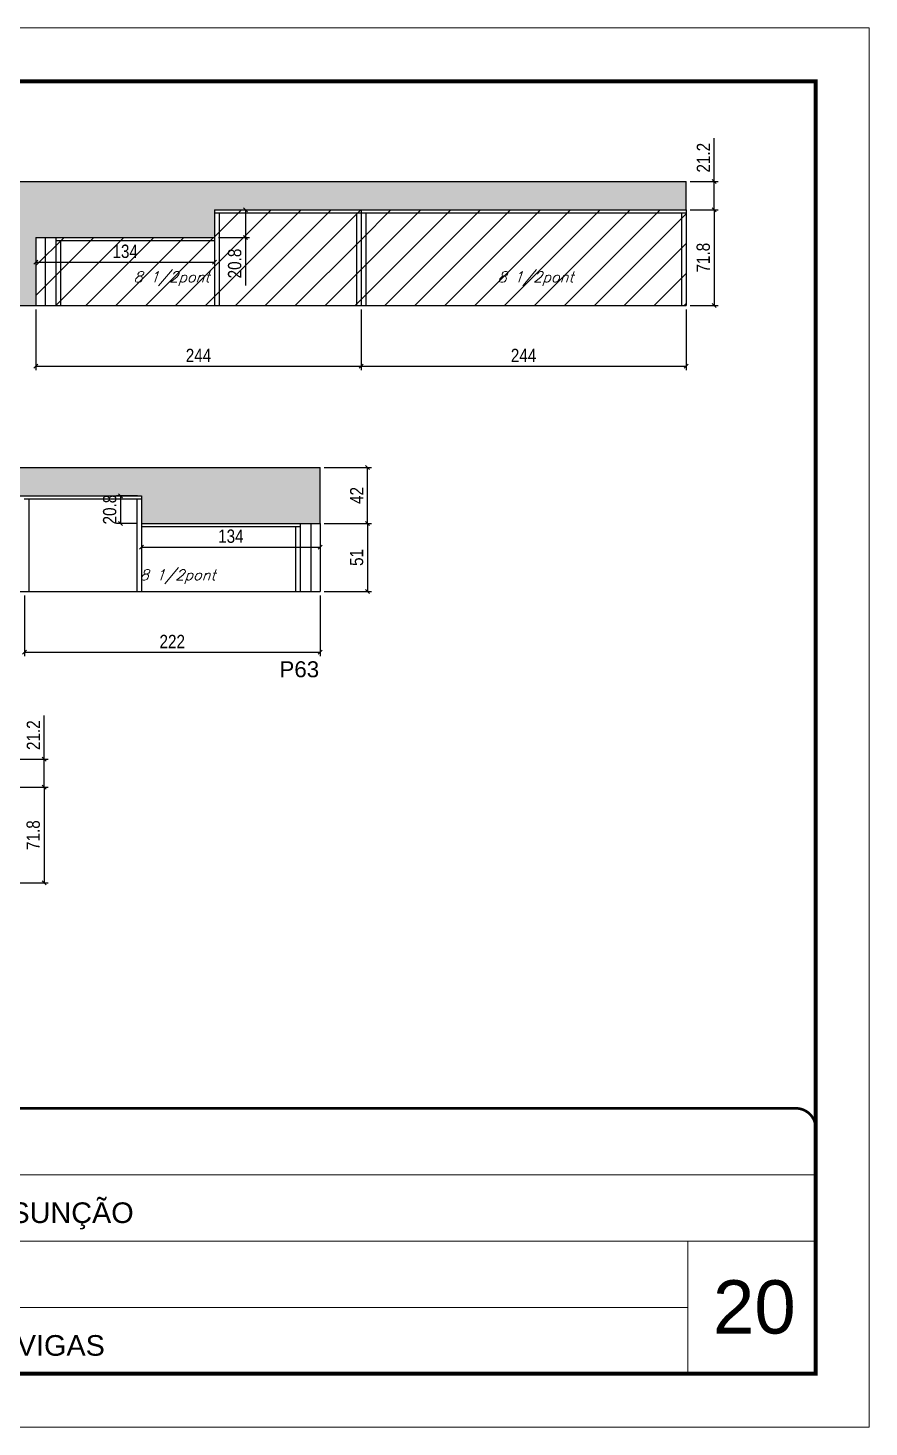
# Model space of a CAD drawing. Extents: x 137137 to 143418, y 10464 to 34486.
# Drawn here: x 142760 to 143391, y 28841 to 29891 of the extents above; entities that cross this region are included whole.
import ezdxf

# ---------------------------------------------------------------- set-up
doc = ezdxf.new("R2010")
doc.units = 0
doc.linetypes.add('CONTINUO', pattern=[0])
doc.linetypes.add('DASHED', pattern=[0.75, 0.5, -0.25])
for name, color, linetype in [('5', 5, 'Continuous'), ('COTA', 241, 'Continuous'), ('Painéis', 200, 'Continuous'), ('Reaproveitamento', 251, 'Continuous'), ('SARR_2.2x7', 40, 'Continuous'), ('SARR_3.5x7', 81, 'Continuous'), ('texto', 7, 'Continuous')]:
    doc.layers.add(name, color=color, linetype=linetype)
for name, color, linetype, lineweight in [('CARIMBO', 255, 'Continuous', 9), ('Folhas', 255, 'Continuous', 9), ('SARRAFO DE PRESSAO', 251, 'DASHED', 9)]:
    doc.layers.add(name, color=color, linetype=linetype, lineweight=lineweight)
doc.styles.add('ARIAL', font='arial.ttf')
doc.styles.add('COTA TECNICA', font='techl___.ttf', dxfattribs={"height": 10})
doc.styles.add('Romans', font='romans.shx')
doc.styles.get("Standard").update_dxf_attribs({"font": 'arial.ttf'})
doc.dimstyles.new('PAINEL', dxfattribs={"dimtxt": 10, "dimasz": 3, "dimexe": 3, "dimexo": 3, "dimgap": 3, "dimtad": 1, "dimdec": 1, "dimzin": 12, "dimdsep": 46, "dimtxsty": 'COTA TECNICA', "dimblk1": 'OBLIQUE', "dimblk2": 'OBLIQUE', "dimsah": 1, "dimcen": 0.9, "dimclrd": 4, "dimclre": 4, "dimclrt": 240, "dimadec": 1, "dimazin": 3, "dimtfac": 1, "dimtdec": 1, "dimtmove": 0, "dimatfit": 3, "dimfxl": 1, "dimtolj": 1, "dimtzin": 12, "dimarcsym": 0})
pattern_1 = [(45, (1585, 3e-11), (-11.2253202, 11.2253202), [])]

# ---------------------------------------------------------------- blocks, each defined once
blk = doc.blocks.new('9999999999')
at = {"color": 30, "linetype": 'CONTINUO'}
for p, q in [((98564.6, 34379.6), (99584, 34379.6)), ((98564.6, 34329.8), (99488, 34329.8)), ((99584, 34329.8), (99488, 34329.8)), ((99488, 34329.8), (99488, 34230.2)), ((98564.6, 34280), (99488, 34280))]:
    blk.add_line(p, q, dxfattribs=at)
at = {"color": 30, "linetype": 'CONTINUO', "const_width": 2}
blk.add_lwpolyline([(99584, 34230.2), (99584, 34414.4, 0.414214), (99569, 34429.4), (98229, 34429.4, 0.414214), (98214, 34414.4), (98214, 34245.2, 0.414214), (98229, 34230.2), (99584, 34230.2)], format="xyb", dxfattribs=at)
at = {"layer": 'Folhas'}
blk.add_lwpolyline([(98139, 34190.2), (99624, 34190.2), (99624, 35240.2), (98139, 35240.2)], close=True, dxfattribs=at)
at = {"layer": 'Folhas', "color": 30, "const_width": 3}
blk.add_lwpolyline([(98214, 34230.2), (99584, 34230.2), (99584, 35200.2), (98214, 35200.2)], close=True, dxfattribs=at)
at = {"color": 7, "linetype": 'Continuous', "ltscale": 5, "style": 'ARIAL'}
for s, p in [('HOSPITAL ASSUNÇÃO', (98837.7, 34343.3)), ('LATERAIS DE VIGAS', (98837.7, 34243.7))]:
    blk.add_text(s, height=15.483, dxfattribs=at).set_placement(p)
blk = doc.blocks.new('_Oblique')
at = {"color": 0, "linetype": 'ByBlock', "lineweight": -2}
blk.add_line((-0.5, -0.5), (0.5, 0.5), dxfattribs=at)
blk = doc.blocks.new('*D105')
at = {"layer": 'COTA', "color": 4, "lineweight": -2, "ltscale": 25, "transparency": 16777216}
for p, q in [((142765.5, 29680.2), (142765.5, 29634.6)), ((143009.5, 29680.2), (143009.5, 29634.6)), ((142765.5, 29637.6), (143009.5, 29637.6))]:
    blk.add_line(p, q, dxfattribs=at)
at = {"layer": 'Defpoints', "color": 0, "ltscale": 25, "transparency": 16777216}
for p in [(142765.5, 29683.2), (143009.5, 29683.2), (143009.5, 29637.6)]:
    blk.add_point(p, dxfattribs=at)
at = {"layer": 'COTA', "color": 4, "lineweight": -2, "ltscale": 25, "transparency": 16777216, "xscale": 3, "yscale": 3, "zscale": 3, "rotation": 180}
blk.add_blockref('_Oblique', (142765.5, 29637.6), dxfattribs=at)
at = {"layer": 'COTA', "color": 4, "lineweight": -2, "ltscale": 25, "transparency": 16777216, "xscale": 3, "yscale": 3, "zscale": 3}
blk.add_blockref('_Oblique', (143009.5, 29637.6), dxfattribs=at)
at = {"layer": 'COTA', "color": 240, "ltscale": 25, "transparency": 16777216, "insert": (142887.5, 29645.7), "char_height": 10, "attachment_point": 5, "style": 'COTA TECNICA'}
blk.add_mtext('\\A1;244', dxfattribs=at)
blk = doc.blocks.new('*D106')
at = {"layer": 'COTA', "color": 4, "lineweight": -2, "ltscale": 25, "transparency": 16777216}
for p, q in [((143009.5, 29680.2), (143009.5, 29634.6)), ((143253.5, 29680.2), (143253.5, 29634.6)), ((143009.5, 29637.6), (143253.5, 29637.6))]:
    blk.add_line(p, q, dxfattribs=at)
at = {"layer": 'Defpoints', "color": 0, "ltscale": 25, "transparency": 16777216}
for p in [(143009.5, 29683.2), (143253.5, 29683.2), (143253.5, 29637.6)]:
    blk.add_point(p, dxfattribs=at)
at = {"layer": 'COTA', "color": 4, "lineweight": -2, "ltscale": 25, "transparency": 16777216, "xscale": 3, "yscale": 3, "zscale": 3, "rotation": 180}
blk.add_blockref('_Oblique', (143009.5, 29637.6), dxfattribs=at)
at = {"layer": 'COTA', "color": 4, "lineweight": -2, "ltscale": 25, "transparency": 16777216, "xscale": 3, "yscale": 3, "zscale": 3}
blk.add_blockref('_Oblique', (143253.5, 29637.6), dxfattribs=at)
at = {"layer": 'COTA', "color": 240, "ltscale": 25, "transparency": 16777216, "insert": (143131.5, 29645.7), "char_height": 10, "attachment_point": 5, "style": 'COTA TECNICA'}
blk.add_mtext('\\A1;244', dxfattribs=at)
blk = doc.blocks.new('*D108')
at = {"layer": 'COTA', "color": 4, "lineweight": -2, "ltscale": 25, "transparency": 16777216}
for p, q in [((142765.5, 29731.2), (142765.5, 29712.6)), ((142899.5, 29731.2), (142899.5, 29712.6)), ((142765.5, 29715.6), (142899.5, 29715.6))]:
    blk.add_line(p, q, dxfattribs=at)
at = {"layer": 'Defpoints', "color": 0, "ltscale": 25, "transparency": 16777216}
for p in [(142765.5, 29734.2), (142899.5, 29734.2), (142899.5, 29715.6)]:
    blk.add_point(p, dxfattribs=at)
at = {"layer": 'COTA', "color": 4, "lineweight": -2, "ltscale": 25, "transparency": 16777216, "xscale": 3, "yscale": 3, "zscale": 3, "rotation": 180}
blk.add_blockref('_Oblique', (142765.5, 29715.6), dxfattribs=at)
at = {"layer": 'COTA', "color": 4, "lineweight": -2, "ltscale": 25, "transparency": 16777216, "xscale": 3, "yscale": 3, "zscale": 3}
blk.add_blockref('_Oblique', (142899.5, 29715.6), dxfattribs=at)
at = {"layer": 'COTA', "color": 240, "ltscale": 25, "transparency": 16777216, "insert": (142832.5, 29723.8), "char_height": 10, "attachment_point": 5, "style": 'COTA TECNICA'}
blk.add_mtext('\\A1;134', dxfattribs=at)
blk = doc.blocks.new('*D110')
at = {"layer": 'COTA', "color": 4, "lineweight": -2, "ltscale": 25, "transparency": 16777216}
for p, q in [((142902.5, 29755), (142925.8, 29755)), ((142922.8, 29755), (142922.8, 29734.2)), ((142902.5, 29734.2), (142925.8, 29734.2)), ((142922.8, 29734.2), (142922.8, 29698.1))]:
    blk.add_line(p, q, dxfattribs=at)
at = {"layer": 'Defpoints', "color": 0, "ltscale": 25, "transparency": 16777216}
for p in [(142899.5, 29755), (142899.5, 29734.2), (142922.8, 29734.2)]:
    blk.add_point(p, dxfattribs=at)
at = {"layer": 'COTA', "color": 4, "lineweight": -2, "ltscale": 25, "transparency": 16777216, "xscale": 3, "yscale": 3, "zscale": 3}
for p, rotation in [((142922.8, 29755), 90), ((142922.8, 29734.2), 270)]:
    blk.add_blockref('_Oblique', p, dxfattribs=dict(at, rotation=rotation))
at = {"layer": 'COTA', "color": 240, "ltscale": 25, "transparency": 16777216, "insert": (142914.7, 29714.7), "char_height": 10, "attachment_point": 5, "rotation": 90, "style": 'COTA TECNICA'}
blk.add_mtext('\\A1;20.8', dxfattribs=at)
blk = doc.blocks.new('*D119')
at = {"layer": 'COTA', "color": 4, "lineweight": -2, "ltscale": 25, "transparency": 16777216}
for p, q in [((143256.5, 29755), (143277.5, 29755)), ((143274.5, 29755), (143274.5, 29683.2)), ((143256.5, 29683.2), (143277.5, 29683.2))]:
    blk.add_line(p, q, dxfattribs=at)
at = {"layer": 'Defpoints', "color": 0, "ltscale": 25, "transparency": 16777216}
for p in [(143253.5, 29755), (143253.5, 29683.2), (143274.5, 29683.2)]:
    blk.add_point(p, dxfattribs=at)
at = {"layer": 'COTA', "color": 4, "lineweight": -2, "ltscale": 25, "transparency": 16777216, "xscale": 3, "yscale": 3, "zscale": 3}
for p, rotation in [((143274.5, 29755), 90), ((143274.5, 29683.2), 270)]:
    blk.add_blockref('_Oblique', p, dxfattribs=dict(at, rotation=rotation))
at = {"layer": 'COTA', "color": 240, "ltscale": 25, "transparency": 16777216, "insert": (143266.4, 29719.1), "char_height": 10, "attachment_point": 5, "rotation": 90, "style": 'COTA TECNICA'}
blk.add_mtext('\\A1;71.8', dxfattribs=at)
blk = doc.blocks.new('*D120')
at = {"layer": 'COTA', "color": 4, "lineweight": -2, "ltscale": 25, "transparency": 16777216}
for p, q in [((143274.5, 29776.2), (143274.5, 29808.9)), ((143256.5, 29776.2), (143277.5, 29776.2)), ((143274.5, 29755), (143274.5, 29776.2)), ((143256.5, 29755), (143277.5, 29755))]:
    blk.add_line(p, q, dxfattribs=at)
at = {"layer": 'Defpoints', "color": 0, "ltscale": 25, "transparency": 16777216}
for p in [(143253.5, 29776.2), (143274.5, 29776.2), (143253.5, 29755)]:
    blk.add_point(p, dxfattribs=at)
at = {"layer": 'COTA', "color": 4, "lineweight": -2, "ltscale": 25, "transparency": 16777216, "xscale": 3, "yscale": 3, "zscale": 3}
for p, rotation in [((143274.5, 29776.2), 90), ((143274.5, 29755), 270)]:
    blk.add_blockref('_Oblique', p, dxfattribs=dict(at, rotation=rotation))
at = {"layer": 'COTA', "color": 240, "ltscale": 25, "transparency": 16777216, "insert": (143266.5, 29794.1), "char_height": 10, "attachment_point": 5, "rotation": 90, "style": 'COTA TECNICA'}
blk.add_mtext('\\A1;21.2', dxfattribs=at)
blk = doc.blocks.new('*D121')
at = {"layer": 'COTA', "color": 4, "lineweight": -2, "ltscale": 25, "transparency": 16777216}
for p, q in [((142739, 29321.6), (142774.6, 29321.6)), ((142771.6, 29321.6), (142771.6, 29249.8)), ((142739, 29249.8), (142774.6, 29249.8))]:
    blk.add_line(p, q, dxfattribs=at)
at = {"layer": 'Defpoints', "color": 0, "ltscale": 25, "transparency": 16777216}
for p in [(142736, 29321.6), (142736, 29249.8), (142771.6, 29249.8)]:
    blk.add_point(p, dxfattribs=at)
at = {"layer": 'COTA', "color": 4, "lineweight": -2, "ltscale": 25, "transparency": 16777216, "xscale": 3, "yscale": 3, "zscale": 3}
for p, rotation in [((142771.6, 29321.6), 90), ((142771.6, 29249.8), 270)]:
    blk.add_blockref('_Oblique', p, dxfattribs=dict(at, rotation=rotation))
at = {"layer": 'COTA', "color": 240, "ltscale": 25, "transparency": 16777216, "insert": (142763.5, 29285.7), "char_height": 10, "attachment_point": 5, "rotation": 90, "style": 'COTA TECNICA'}
blk.add_mtext('\\A1;71.8', dxfattribs=at)
blk = doc.blocks.new('*D122')
at = {"layer": 'COTA', "color": 4, "lineweight": -2, "ltscale": 25, "transparency": 16777216}
for p, q in [((142771.6, 29342.8), (142771.6, 29375.6)), ((142739, 29342.8), (142774.6, 29342.8)), ((142771.6, 29321.6), (142771.6, 29342.8)), ((142739, 29321.6), (142774.6, 29321.6))]:
    blk.add_line(p, q, dxfattribs=at)
at = {"layer": 'Defpoints', "color": 0, "ltscale": 25, "transparency": 16777216}
for p in [(142736, 29342.8), (142771.6, 29342.8), (142736, 29321.6)]:
    blk.add_point(p, dxfattribs=at)
at = {"layer": 'COTA', "color": 4, "lineweight": -2, "ltscale": 25, "transparency": 16777216, "xscale": 3, "yscale": 3, "zscale": 3}
for p, rotation in [((142771.6, 29342.8), 90), ((142771.6, 29321.6), 270)]:
    blk.add_blockref('_Oblique', p, dxfattribs=dict(at, rotation=rotation))
at = {"layer": 'COTA', "color": 240, "ltscale": 25, "transparency": 16777216, "insert": (142763.6, 29360.7), "char_height": 10, "attachment_point": 5, "rotation": 90, "style": 'COTA TECNICA'}
blk.add_mtext('\\A1;21.2', dxfattribs=at)
blk = doc.blocks.new('*D1004')
at = {"layer": 'COTA', "color": 4, "lineweight": -2, "ltscale": 25, "transparency": 16777216}
for p, q in [((142756.8, 29465.6), (142756.8, 29420)), ((142978.8, 29465.6), (142978.8, 29420)), ((142756.8, 29423), (142978.8, 29423))]:
    blk.add_line(p, q, dxfattribs=at)
at = {"layer": 'Defpoints', "color": 0, "ltscale": 25, "transparency": 16777216}
for p in [(142756.8, 29468.6), (142978.8, 29468.6), (142978.8, 29423)]:
    blk.add_point(p, dxfattribs=at)
at = {"layer": 'COTA', "color": 4, "lineweight": -2, "ltscale": 25, "transparency": 16777216, "xscale": 3, "yscale": 3, "zscale": 3, "rotation": 180}
blk.add_blockref('_Oblique', (142756.8, 29423), dxfattribs=at)
at = {"layer": 'COTA', "color": 4, "lineweight": -2, "ltscale": 25, "transparency": 16777216, "xscale": 3, "yscale": 3, "zscale": 3}
blk.add_blockref('_Oblique', (142978.8, 29423), dxfattribs=at)
at = {"layer": 'COTA', "color": 240, "ltscale": 25, "transparency": 16777216, "insert": (142867.8, 29431), "char_height": 10, "attachment_point": 5, "style": 'COTA TECNICA'}
blk.add_mtext('\\A1;222', dxfattribs=at)
blk = doc.blocks.new('*D1000')
at = {"layer": 'COTA', "color": 4, "lineweight": -2, "ltscale": 25, "transparency": 16777216}
for p, q in [((142981.8, 29519.6), (143017.4, 29519.6)), ((143014.4, 29519.6), (143014.4, 29468.6)), ((142981.8, 29468.6), (143017.4, 29468.6))]:
    blk.add_line(p, q, dxfattribs=at)
at = {"layer": 'Defpoints', "color": 0, "ltscale": 25, "transparency": 16777216}
for p in [(142978.8, 29519.6), (142978.8, 29468.6), (143014.4, 29468.6)]:
    blk.add_point(p, dxfattribs=at)
at = {"layer": 'COTA', "color": 4, "lineweight": -2, "ltscale": 25, "transparency": 16777216, "xscale": 3, "yscale": 3, "zscale": 3}
for p, rotation in [((143014.4, 29519.6), 90), ((143014.4, 29468.6), 270)]:
    blk.add_blockref('_Oblique', p, dxfattribs=dict(at, rotation=rotation))
at = {"layer": 'COTA', "color": 240, "ltscale": 25, "transparency": 16777216, "insert": (143006.2, 29494.1), "char_height": 10, "attachment_point": 5, "rotation": 90, "style": 'COTA TECNICA'}
blk.add_mtext('\\A1;51', dxfattribs=at)
blk = doc.blocks.new('*D1001')
at = {"layer": 'COTA', "color": 4, "lineweight": -2, "ltscale": 25, "transparency": 16777216}
for p, q in [((142981.8, 29561.6), (143017.4, 29561.6)), ((143014.4, 29519.6), (143014.4, 29561.6)), ((142981.8, 29519.6), (143017.4, 29519.6))]:
    blk.add_line(p, q, dxfattribs=at)
at = {"layer": 'Defpoints', "color": 0, "ltscale": 25, "transparency": 16777216}
for p in [(142978.8, 29561.6), (143014.4, 29561.6), (142978.8, 29519.6)]:
    blk.add_point(p, dxfattribs=at)
at = {"layer": 'COTA', "color": 4, "lineweight": -2, "ltscale": 25, "transparency": 16777216, "xscale": 3, "yscale": 3, "zscale": 3}
for p, rotation in [((143014.4, 29561.6), 90), ((143014.4, 29519.6), 270)]:
    blk.add_blockref('_Oblique', p, dxfattribs=dict(at, rotation=rotation))
at = {"layer": 'COTA', "color": 240, "ltscale": 25, "transparency": 16777216, "insert": (143006.3, 29540.6), "char_height": 10, "attachment_point": 5, "rotation": 90, "style": 'COTA TECNICA'}
blk.add_mtext('\\A1;42', dxfattribs=at)
blk = doc.blocks.new('*D1007')
at = {"layer": 'COTA', "color": 4, "lineweight": -2, "ltscale": 25, "transparency": 16777216}
for p, q in [((142841.8, 29540.4), (142826, 29540.4)), ((142829, 29540.4), (142829, 29519.6)), ((142841.8, 29519.6), (142826, 29519.6))]:
    blk.add_line(p, q, dxfattribs=at)
at = {"layer": 'Defpoints', "color": 0, "ltscale": 25, "transparency": 16777216}
for p in [(142844.8, 29540.4), (142829, 29519.6), (142844.8, 29519.6)]:
    blk.add_point(p, dxfattribs=at)
at = {"layer": 'COTA', "color": 4, "lineweight": -2, "ltscale": 25, "transparency": 16777216, "xscale": 3, "yscale": 3, "zscale": 3}
for p, rotation in [((142829, 29540.4), 90), ((142829, 29519.6), 270)]:
    blk.add_blockref('_Oblique', p, dxfattribs=dict(at, rotation=rotation))
at = {"layer": 'COTA', "color": 240, "ltscale": 25, "transparency": 16777216, "insert": (142820.9, 29530), "char_height": 10, "attachment_point": 5, "rotation": 90, "style": 'COTA TECNICA'}
blk.add_mtext('\\A1;20.8', dxfattribs=at)
blk = doc.blocks.new('*D1008')
at = {"layer": 'COTA', "color": 4, "lineweight": -2, "ltscale": 25, "transparency": 16777216}
for p, q in [((142844.8, 29516.6), (142844.8, 29498.8)), ((142978.8, 29516.6), (142978.8, 29498.8)), ((142844.8, 29501.8), (142978.8, 29501.8))]:
    blk.add_line(p, q, dxfattribs=at)
at = {"layer": 'Defpoints', "color": 0, "ltscale": 25, "transparency": 16777216}
for p in [(142844.8, 29519.6), (142978.8, 29519.6), (142978.8, 29501.8)]:
    blk.add_point(p, dxfattribs=at)
at = {"layer": 'COTA', "color": 4, "lineweight": -2, "ltscale": 25, "transparency": 16777216, "xscale": 3, "yscale": 3, "zscale": 3, "rotation": 180}
blk.add_blockref('_Oblique', (142844.8, 29501.8), dxfattribs=at)
at = {"layer": 'COTA', "color": 4, "lineweight": -2, "ltscale": 25, "transparency": 16777216, "xscale": 3, "yscale": 3, "zscale": 3}
blk.add_blockref('_Oblique', (142978.8, 29501.8), dxfattribs=at)
at = {"layer": 'COTA', "color": 240, "ltscale": 25, "transparency": 16777216, "insert": (142911.8, 29510), "char_height": 10, "attachment_point": 5, "style": 'COTA TECNICA'}
blk.add_mtext('\\A1;134', dxfattribs=at)

msp = doc.modelspace()

# ---------------------------------------------------------------- hatches: boundary and pattern name
at = {"layer": 'COTA', "linetype": 'ByBlock'}
h = msp.add_hatch(dxfattribs=at)
h.set_pattern_fill('AR-CONC', color=256, scale=0.03)
h.set_pattern_definition([(50, (3104.655, -2007.4633), (5.46554007, -0.47817257), [0.5715, -6.2865]), (355, (3104.655, -2007.4633), (-1.05730264, 5.73170536), [0.4572, -5.02921753]), (100.4514447, (3105.1103, -2007.503), (4.40823741, 5.25353256), [0.48570026, -5.34270734]), (46.1842, (3104.655, -2005.939), (8.13237123, -1.26126984), [0.85725, -9.42975]), (96.6355576, (3105.3325, -2006.044), (7.122124, 7.42278374), [0.7285507, -8.01406824]), (351.184151, (3104.655, -2005.939), (7.122124, 7.42278374), [0.685799, -7.54379196]), (21, (3105.417, -2006.3203), (4.54843174, -3.06795595), [0.5715, -6.2865]), (326, (3105.417, -2006.3203), (1.85406085, 5.52563898), [0.4572, -5.0292]), (71.451445, (3105.796, -2006.576), (6.40249258, 2.45768307), [0.48570026, -5.34269813]), (37.5, (3104.6548, -2007.4633), (0.092658098, 2.536651166), [0, -4.96824, 0, -5.1054, 0, -5.04825]), (7.5, (3104.6548, -2007.4633), (2.004589875, 3.005417245), [0, -2.91084, 0, -4.85394, 0, -1.92405]), (327.5, (3102.9556, -2007.4633), (4.067717855, -0.17186232), [0, -1.905, 0, -5.9436, 0, -7.8867]), (317.5, (3102.1936, -2007.4633), (4.44387544, 0.76279473), [0, -2.4765, 0, -3.94716, 0, -5.6007])])
h.paths.add_polyline_path([(142725.53, 29776.19), (142591.53, 29776.19), (142026.03, 29776.19), (142026.03, 29754.99), (142591.53, 29754.99), (142591.53, 29734.19), (142725.53, 29734.19), (142725.53, 29683.19), (142765.53, 29683.19), (142765.53, 29734.19), (142899.53, 29734.19), (142899.53, 29754.99), (143253.53, 29754.99), (143253.53, 29754.99), (143253.53, 29776.19), (142899.53, 29776.19), (142765.53, 29776.19)])
h = msp.add_hatch(dxfattribs=at)
h.set_pattern_fill('AR-CONC', color=256, scale=0.03)
h.set_pattern_definition([(50, (1585, 3e-11), (5.46554007, -0.47817257), [0.5715, -6.2865]), (355, (1585, 3e-11), (-1.05730264, 5.73170536), [0.4572, -5.02921753]), (100.4514447, (1585.4555, -0.04), (4.40823741, 5.25353256), [0.48570026, -5.34270734]), (46.1842, (1585, 1.524), (8.13237123, -1.26126984), [0.85725, -9.42975]), (96.6355576, (1585.678, 1.419), (7.122124, 7.42278374), [0.7285507, -8.01406824]), (351.184151, (1585, 1.524), (7.122124, 7.42278374), [0.685799, -7.54379196]), (21, (1585.762, 1.143), (4.54843174, -3.06795595), [0.5715, -6.2865]), (326, (1585.762, 1.143), (1.85406085, 5.52563898), [0.4572, -5.0292]), (71.451445, (1586.141, 0.8873), (6.40249258, 2.45768307), [0.48570026, -5.34269813]), (37.5, (1585, 3e-11), (0.092658098, 2.536651166), [0, -4.96824, 0, -5.1054, 0, -5.04825]), (7.5, (1585, 3e-11), (2.004589875, 3.005417245), [0, -2.91084, 0, -4.85394, 0, -1.92405]), (327.5, (1583.3007, 3e-11), (4.067717855, -0.17186232), [0, -1.905, 0, -5.9436, 0, -7.8867]), (317.5, (1582.5387, 3e-11), (4.44387544, 0.76279473), [0, -2.4765, 0, -3.94716, 0, -5.6007])])
h.paths.add_polyline_path([(142026.03, 29561.58), (142026.03, 29540.38), (142114.03, 29540.38), (142114.03, 29519.58), (142248.03, 29519.58), (142248.03, 29468.58), (142268.76, 29468.58), (142268.76, 29519.58), (142402.76, 29519.58), (142402.76, 29538.18), (142402.76, 29540.38), (142844.76, 29540.38), (142844.76, 29519.58), (142978.76, 29519.58), (142978.76, 29561.58)])
h.paths.add_polyline_path([(142830.68, 29513.27), (142830.68, 29547.21), (142810.09, 29547.21), (142810.09, 29513.27)], flags=25)
at = {"layer": 'Reaproveitamento', "ltscale": 25}
h = msp.add_hatch(dxfattribs=at)
h.set_pattern_fill('ANSI31', color=256, scale=5)
h.set_pattern_definition(pattern_1)
h.paths.add_polyline_path([(143009.53, 29683.19), (143009.53, 29754.99), (142899.53, 29754.99), (142899.53, 29734.19), (142765.53, 29734.19), (142765.53, 29683.19), (142899.53, 29683.19)])
h.paths.add_polyline_path([(142818.84, 29714.08), (142845.23, 29714.08), (142845.23, 29734.66), (142818.84, 29734.66)], flags=24)
h.paths.add_polyline_path([(142924.54, 29697.95), (142924.54, 29731.89), (142903.95, 29731.89), (142903.95, 29697.95)], flags=24)
h.paths.add_polyline_path([(142830.89, 29695.33), (142898.51, 29695.33), (142904.01, 29711.31), (142836.39, 29711.31)], flags=24)
h = msp.add_hatch(dxfattribs=at)
h.set_pattern_fill('ANSI31', color=256, scale=5)
h.set_pattern_definition(pattern_1)
h.paths.add_polyline_path([(143009.53, 29683.19), (143253.53, 29683.19), (143253.53, 29754.99), (143009.53, 29754.99)])
h.paths.add_polyline_path([(143104.12, 29695.33), (143171.74, 29695.33), (143177.24, 29711.31), (143109.62, 29711.31)], flags=24)

# ---------------------------------------------------------------- linework, layer by layer
at = {"layer": 'COTA', "linetype": 'ByBlock'}
for p, q in [((142725.53, 29776.19), (142765.53, 29776.19)), ((142765.53, 29776.19), (142899.53, 29776.19)), ((142899.53, 29776.19), (143253.53, 29776.19)), ((143253.53, 29754.99), (143253.53, 29776.19)), ((142725.53, 29683.19), (142765.53, 29683.19)), ((142026.03, 29561.58), (142978.76, 29561.58)), ((142978.76, 29519.58), (142978.76, 29561.58))]:
    msp.add_line(p, q, dxfattribs=at)
at = {"layer": 'Painéis'}
for p, q in [((142899.53, 29754.99), (143253.53, 29754.99)), ((142765.53, 29734.19), (142899.53, 29734.19)), ((142765.53, 29683.19), (142899.53, 29683.19)), ((142899.53, 29683.19), (143253.53, 29683.19)), ((142402.76, 29540.38), (142844.76, 29540.38)), ((142402.76, 29468.58), (142978.76, 29468.58))]:
    msp.add_line(p, q, dxfattribs=at)
at = {"layer": 'Painéis', "ltscale": 25}
for p, q in [((142899.53, 29754.99), (142899.53, 29734.19)), ((143009.53, 29754.99), (143009.53, 29683.19)), ((143253.53, 29754.99), (143253.53, 29683.19)), ((142765.53, 29734.19), (142765.53, 29683.19)), ((142844.76, 29540.38), (142844.76, 29519.58)), ((142844.76, 29519.58), (142978.76, 29519.58)), ((142978.76, 29519.58), (142978.76, 29468.58))]:
    msp.add_line(p, q, dxfattribs=at)
at = {"layer": 'SARR_2.2x7', "linetype": 'Continuous'}
for p, q in [((142899.53, 29752.79), (143009.53, 29752.79)), ((143009.53, 29752.79), (143253.53, 29752.79)), ((142772.53, 29734.19), (142772.53, 29683.19)), ((142780.53, 29731.99), (142899.53, 29731.99)), ((142756.76, 29538.18), (142844.76, 29538.18)), ((142844.76, 29517.38), (142963.76, 29517.38)), ((142971.76, 29519.58), (142971.76, 29468.58))]:
    msp.add_line(p, q, dxfattribs=at)
at = {"layer": 'SARR_3.5x7'}
for p, q in [((142899.53, 29752.79), (142899.53, 29683.19)), ((142903.03, 29752.79), (142903.03, 29683.19)), ((143006.03, 29752.79), (143006.03, 29683.19)), ((143013.03, 29752.79), (143013.03, 29683.19)), ((143250.03, 29752.79), (143250.03, 29683.19)), ((142780.53, 29734.19), (142780.53, 29683.19)), ((142784.03, 29731.99), (142784.03, 29683.19)), ((142760.26, 29538.18), (142760.26, 29468.59)), ((142841.26, 29538.18), (142841.26, 29468.59)), ((142844.76, 29538.18), (142844.76, 29468.59)), ((142960.26, 29517.38), (142960.26, 29468.58)), ((142963.76, 29519.58), (142963.76, 29468.58))]:
    msp.add_line(p, q, dxfattribs=at)

# ---------------------------------------------------------------- block references
at = {"layer": 'SARRAFO DE PRESSAO', "color": 6, "linetype": 'ByBlock'}
msp.add_blockref('9999999999', (43766.81, -5348.73), dxfattribs=at)

# ---------------------------------------------------------------- texts
at = {"layer": '5', "linetype": 'Continuous'}
msp.add_text('P63', height=12, rotation=0.00004, dxfattribs=at).set_placement((142948.26, 29404.18))
at = {"layer": 'CARIMBO', "style": 'ARIAL'}
msp.add_text('20', height=40, dxfattribs=at).set_placement((143273.65, 28911.62))
at = {"layer": 'texto', "color": 2, "char_height": 8, "attachment_point": 5, "style": 'Romans'}
for insert in [(142867.26, 29703.32), (143140.49, 29703.32), (142871.84, 29479.72)]:
    msp.add_mtext('{\\Q19;\\C256;8 1/2pont}', dxfattribs=dict(at, insert=insert))

# ---------------------------------------------------------------- dimensions: what is measured, and where the dimension line sits
at = {"layer": 'COTA', "ltscale": 25}
for base, p1, p2, picture, middle in [((143274.54, 29776.19), (143253.53, 29754.99), (143253.53, 29776.19), '*D120', (143266.48, 29794.05)), ((142922.84, 29734.19), (142899.53, 29754.99), (142899.53, 29734.19), '*D110', (142914.71, 29714.66)), ((143274.54, 29683.19), (143253.53, 29754.99), (143253.53, 29683.19), '*D119', (143266.44, 29719.09)), ((143014.35, 29561.58), (142978.76, 29519.58), (142978.76, 29561.58), '*D1001', (143006.28, 29540.58)), ((143014.35, 29468.58), (142978.76, 29519.58), (142978.76, 29468.58), '*D1000', (143006.24, 29494.08)), ((142771.62, 29342.84), (142736.03, 29321.64), (142736.03, 29342.84), '*D122', (142763.56, 29360.71)), ((142771.62, 29249.84), (142736.03, 29321.64), (142736.03, 29249.84), '*D121', (142763.53, 29285.74))]:
    dim = msp.add_linear_dim(base=base, p1=p1, p2=p2, angle=90, dimstyle='PAINEL', dxfattribs=at)
    dim.commit()
    dim.dimension.update_dxf_attribs({"geometry": picture, "text_midpoint": middle})
for base, p1, p2, picture, middle in [((142899.53, 29715.57), (142765.53, 29734.19), (142899.53, 29734.19), '*D108', (142832.53, 29723.79)), ((142978.76, 29501.82), (142844.76, 29519.58), (142978.76, 29519.58), '*D1008', (142911.76, 29510.04))]:
    dim = msp.add_linear_dim(base=base, p1=p1, p2=p2, dimstyle='PAINEL', dxfattribs=at)
    dim.commit()
    dim.dimension.update_dxf_attribs({"geometry": picture, "text_midpoint": middle})
for base, p1, p2, picture, middle in [((143009.53, 29637.65), (142765.53, 29683.19), (143009.53, 29683.19), '*D105', (142887.53, 29645.72)), ((143253.53, 29637.65), (143009.53, 29683.19), (143253.53, 29683.19), '*D106', (143131.53, 29645.72)), ((142978.76, 29423.04), (142756.76, 29468.58), (142978.76, 29468.58), '*D1004', (142867.76, 29431.04))]:
    dim = msp.add_linear_dim(base=base, p1=p1, p2=p2, dimstyle='PAINEL', override={"dimtmove": 1}, dxfattribs=at)
    dim.commit()
    dim.dimension.update_dxf_attribs({"geometry": picture, "text_midpoint": middle})
dim = msp.add_linear_dim(base=(142828.98, 29519.58), p1=(142844.76, 29540.38), p2=(142844.76, 29519.58), angle=90, dimstyle='PAINEL', dxfattribs=at)
dim.commit()
dim.dimension.update_dxf_attribs({"geometry": '*D1007', "text_midpoint": (142828.98, 29529.98), "dimtype": 160})

doc.saveas('drawing.dxf')
